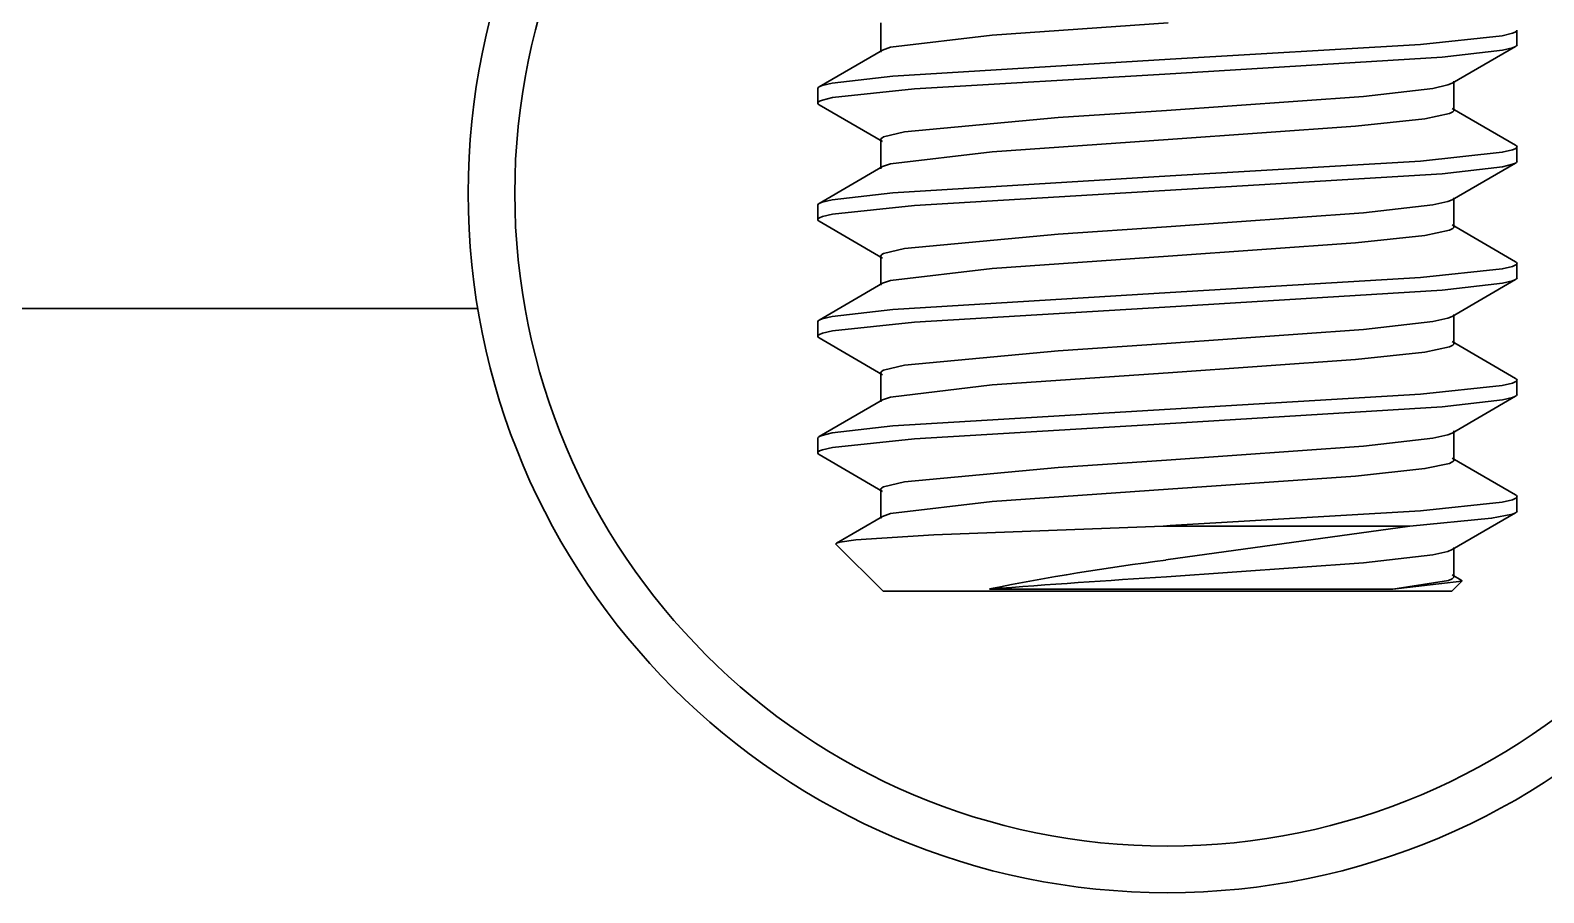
# Model space of a CAD drawing. Header units: millimetres. Extents: x -210 to 210, y -148 to 148.
# Drawn here: x -45.62 to -39.13, y -51.97 to -48.27 of the extents above; entities that cross this region are included whole.
import ezdxf

# ---------------------------------------------------------------- set-up
doc = ezdxf.new("R2010")
doc.units = ezdxf.units.MM
doc.layers.get('0').update_dxf_attribs({"lineweight": 18})

msp = doc.modelspace()

# ---------------------------------------------------------------- linework, layer by layer
at = {"color": 7, "lineweight": 30, "ltscale": 0.001566}
for p, q in [((-41.9709, -48.2998), (-41.9709, -48.2372)), ((-41.9709, -48.2998), (-41.9709, -48.3624)), ((-39.5121, -48.5498), (-39.5121, -48.4872)), ((-39.5121, -48.5498), (-39.5121, -48.6124)), ((-41.9709, -48.7998), (-41.9709, -48.7372)), ((-41.9709, -48.7998), (-41.9709, -48.8624)), ((-39.5121, -49.0498), (-39.5121, -48.9872)), ((-39.5121, -49.0498), (-39.5121, -49.1124)), ((-41.9709, -49.2998), (-41.9709, -49.2372)), ((-41.9709, -49.2998), (-41.9709, -49.3624)), ((-39.5121, -49.5498), (-39.5121, -49.4872)), ((-39.5121, -49.5498), (-39.5121, -49.6124)), ((-41.9709, -49.7998), (-41.9709, -49.7372)), ((-41.9709, -49.7998), (-41.9709, -49.8624)), ((-39.5121, -50.0498), (-39.5121, -49.9872)), ((-39.5121, -50.0498), (-39.5121, -50.1124)), ((-41.9709, -50.2998), (-41.9709, -50.2372)), ((-41.9709, -50.2998), (-41.9709, -50.3624)), ((-39.5121, -50.5498), (-39.5121, -50.4872)), ((-39.5121, -50.5498), (-39.5121, -50.6124))]:
    msp.add_line(p, q, dxfattribs=at)
at = {"color": 7, "lineweight": 30, "ltscale": 0.001549}
for p, q in [((-39.2415, -48.2688), (-39.2415, -48.3308)), ((-42.2415, -48.5188), (-42.2415, -48.5808)), ((-39.2415, -48.7688), (-39.2415, -48.8308)), ((-42.2415, -49.0188), (-42.2415, -49.0808)), ((-39.2415, -49.2688), (-39.2415, -49.3308)), ((-42.2415, -49.5188), (-42.2415, -49.5808)), ((-39.2415, -49.7688), (-39.2415, -49.8308)), ((-42.2415, -50.0188), (-42.2415, -50.0808)), ((-39.2415, -50.2688), (-39.2415, -50.3308))]:
    msp.add_line(p, q, dxfattribs=at)
at = {"color": 7, "lineweight": 30, "ltscale": 0.007863}
for p, q in [((-41.9632, -48.3536), (-42.2352, -48.5115)), ((-39.5197, -48.4961), (-39.2478, -48.3381)), ((-41.9632, -48.7461), (-42.2352, -48.5881)), ((-39.5197, -48.6036), (-39.2478, -48.7615)), ((-41.9632, -48.8536), (-42.2352, -49.0115)), ((-39.5197, -48.9961), (-39.2478, -48.8381)), ((-41.9632, -49.2461), (-42.2352, -49.0881)), ((-39.5197, -49.1036), (-39.2478, -49.2615)), ((-41.9632, -49.3536), (-42.2352, -49.5115)), ((-39.5197, -49.4961), (-39.2478, -49.3381)), ((-41.9632, -49.7461), (-42.2352, -49.5881)), ((-39.5197, -49.6036), (-39.2478, -49.7615)), ((-41.9632, -49.8536), (-42.2352, -50.0115)), ((-39.5197, -49.9961), (-39.2478, -49.8381)), ((-41.9632, -50.2461), (-42.2352, -50.0881)), ((-39.5197, -50.1036), (-39.2478, -50.2615)), ((-39.5197, -50.4961), (-39.2478, -50.3381))]:
    msp.add_line(p, q, dxfattribs=at)
at = {"color": 7, "lineweight": 30, "ltscale": 0.099114}
msp.add_line((-47.665, -49.4616), (-43.7005, -49.4616), dxfattribs=at)
at = {"color": 7, "lineweight": 30, "ltscale": 0.005722}
msp.add_line((-41.9632, -50.3536), (-42.1611, -50.4686), dxfattribs=at)
at = {"color": 7, "lineweight": 30, "ltscale": 0.000748732}
msp.add_line((-40.7299, -50.3932), (-40.7598, -50.3948), dxfattribs=at)
at = {"color": 7, "lineweight": 30, "ltscale": 0.02646}
msp.add_line((-40.7598, -50.3948), (-39.7014, -50.3948), dxfattribs=at)
at = {"color": 7, "lineweight": 30, "ltscale": 0.026432}
msp.add_line((-39.7014, -50.3948), (-40.7486, -50.5402), dxfattribs=at)
at = {"color": 7, "lineweight": 30, "ltscale": 0.00712}
msp.add_line((-42.1629, -50.4734), (-41.9615, -50.6748), dxfattribs=at)
at = {"color": 7, "lineweight": 30, "ltscale": 0.007454}
msp.add_line((-39.7748, -50.6654), (-39.4785, -50.6318), dxfattribs=at)
at = {"color": 7, "lineweight": 30, "ltscale": 0.001519}
msp.add_line((-39.4785, -50.6318), (-39.5215, -50.6748), dxfattribs=at)
at = {"color": 7, "lineweight": 30, "ltscale": 0.001135}
msp.add_line((-39.5197, -50.6036), (-39.4805, -50.6264), dxfattribs=at)
at = {"color": 7, "lineweight": 30, "ltscale": 0.061}
msp.add_line((-41.9615, -50.6748), (-39.5215, -50.6748), dxfattribs=at)
at = {"color": 7, "lineweight": 30, "ltscale": 0.019052}
msp.add_line((-41.5041, -50.6654), (-40.742, -50.6654), dxfattribs=at)
at = {"color": 7, "lineweight": 30, "ltscale": 0.003625}
msp.add_line((-40.597, -50.6654), (-40.742, -50.6654), dxfattribs=at)
at = {"color": 7, "lineweight": 30, "ltscale": 0.020554}
msp.add_line((-40.597, -50.6654), (-39.7748, -50.6654), dxfattribs=at)
at = {"color": 7, "lineweight": 30}
for points in [[(-41.9632, -48.3536), (-41.9294, -48.3417), (-41.4932, -48.2898), (-40.7382, -48.2372)], [(-40.7299, -48.3932), (-39.6559, -48.3294), (-39.3046, -48.292), (-39.2613, -48.2818), (-39.2486, -48.2766), (-39.2437, -48.2732), (-39.2423, -48.2714), (-39.2415, -48.2688)], [(-40.7531, -48.4564), (-39.5627, -48.3838), (-39.3038, -48.3538), (-39.2602, -48.3434), (-39.2478, -48.3381)], [(-40.7299, -48.3932), (-41.9202, -48.4658), (-42.1791, -48.4958), (-42.2228, -48.5063), (-42.2352, -48.5115)], [(-40.7531, -48.4564), (-41.8271, -48.5202), (-42.1783, -48.5576), (-42.2216, -48.5678), (-42.2343, -48.573), (-42.2393, -48.5765), (-42.2407, -48.5782), (-42.2415, -48.5808)], [(-40.7448, -48.6124), (-39.8994, -48.5521), (-39.6026, -48.5179), (-39.5377, -48.5034), (-39.5197, -48.4961)], [(-41.9709, -48.7372), (-41.9695, -48.7335), (-41.9672, -48.731), (-41.959, -48.7261), (-41.8691, -48.7046), (-41.2097, -48.6433), (-40.7448, -48.6124)], [(-40.7382, -48.7372), (-39.9344, -48.6804), (-39.6361, -48.6485), (-39.5309, -48.6264), (-39.516, -48.6187), (-39.5127, -48.6149), (-39.5121, -48.6124)], [(-41.9632, -48.8536), (-41.9294, -48.8417), (-41.4932, -48.7898), (-40.7382, -48.7372)], [(-40.7299, -48.8932), (-39.6559, -48.8294), (-39.3046, -48.792), (-39.2613, -48.7818), (-39.2486, -48.7766), (-39.2437, -48.7732), (-39.2423, -48.7714), (-39.2415, -48.7688)], [(-40.7299, -48.8932), (-41.9202, -48.9658), (-42.1791, -48.9958), (-42.2228, -49.0063), (-42.2352, -49.0115)], [(-40.7531, -48.9564), (-39.5627, -48.8838), (-39.3038, -48.8538), (-39.2602, -48.8434), (-39.2478, -48.8381)], [(-40.7531, -48.9564), (-41.8271, -49.0202), (-42.1783, -49.0576), (-42.2216, -49.0678), (-42.2343, -49.073), (-42.2393, -49.0765), (-42.2407, -49.0782), (-42.2415, -49.0808)], [(-40.7448, -49.1124), (-39.8994, -49.0521), (-39.6026, -49.0179), (-39.5377, -49.0034), (-39.5197, -48.9961)], [(-41.9709, -49.2372), (-41.9695, -49.2335), (-41.9672, -49.231), (-41.959, -49.2261), (-41.8691, -49.2046), (-41.2097, -49.1433), (-40.7448, -49.1124)], [(-40.7382, -49.2372), (-39.9344, -49.1804), (-39.6361, -49.1485), (-39.5309, -49.1264), (-39.516, -49.1187), (-39.5127, -49.1149), (-39.5121, -49.1124)], [(-41.9632, -49.3536), (-41.9294, -49.3417), (-41.4932, -49.2898), (-40.7382, -49.2372)], [(-40.7299, -49.3932), (-39.6559, -49.3294), (-39.3046, -49.292), (-39.2613, -49.2818), (-39.2486, -49.2766), (-39.2437, -49.2732), (-39.2423, -49.2714), (-39.2415, -49.2688)], [(-40.7531, -49.4564), (-39.5627, -49.3838), (-39.3038, -49.3538), (-39.2602, -49.3434), (-39.2478, -49.3381)], [(-40.7299, -49.3932), (-41.9202, -49.4658), (-42.1791, -49.4958), (-42.2228, -49.5063), (-42.2352, -49.5115)], [(-40.7531, -49.4564), (-41.8271, -49.5202), (-42.1783, -49.5576), (-42.2216, -49.5678), (-42.2343, -49.573), (-42.2393, -49.5765), (-42.2407, -49.5782), (-42.2415, -49.5808)], [(-40.7448, -49.6124), (-39.8994, -49.5521), (-39.6026, -49.5179), (-39.5377, -49.5034), (-39.5197, -49.4961)], [(-41.9709, -49.7372), (-41.9695, -49.7335), (-41.9672, -49.731), (-41.959, -49.7261), (-41.8691, -49.7046), (-41.2097, -49.6433), (-40.7448, -49.6124)], [(-40.7382, -49.7372), (-39.9344, -49.6804), (-39.6361, -49.6485), (-39.5309, -49.6264), (-39.516, -49.6187), (-39.5127, -49.6149), (-39.5121, -49.6124)], [(-41.9632, -49.8536), (-41.9294, -49.8417), (-41.4932, -49.7898), (-40.7382, -49.7372)], [(-40.7299, -49.8932), (-39.6559, -49.8294), (-39.3046, -49.792), (-39.2613, -49.7818), (-39.2486, -49.7766), (-39.2437, -49.7732), (-39.2423, -49.7714), (-39.2415, -49.7688)], [(-40.7531, -49.9564), (-39.5627, -49.8838), (-39.3038, -49.8538), (-39.2602, -49.8434), (-39.2478, -49.8381)], [(-40.7299, -49.8932), (-41.9202, -49.9658), (-42.1791, -49.9958), (-42.2228, -50.0063), (-42.2352, -50.0115)], [(-40.7531, -49.9564), (-41.8271, -50.0202), (-42.1783, -50.0576), (-42.2216, -50.0678), (-42.2343, -50.073), (-42.2393, -50.0765), (-42.2407, -50.0782), (-42.2415, -50.0808)], [(-40.7448, -50.1124), (-39.8994, -50.0521), (-39.6026, -50.0179), (-39.5377, -50.0034), (-39.5197, -49.9961)], [(-41.9709, -50.2372), (-41.9695, -50.2335), (-41.9672, -50.231), (-41.959, -50.2261), (-41.8691, -50.2046), (-41.2097, -50.1433), (-40.7448, -50.1124)], [(-40.7382, -50.2372), (-39.9344, -50.1804), (-39.6361, -50.1485), (-39.5309, -50.1264), (-39.516, -50.1187), (-39.5127, -50.1149), (-39.5121, -50.1124)], [(-41.9632, -50.3536), (-41.9294, -50.3417), (-41.4932, -50.2898), (-40.7382, -50.2372)], [(-40.7299, -50.3932), (-39.6559, -50.3294), (-39.3046, -50.292), (-39.2613, -50.2818), (-39.2486, -50.2766), (-39.2437, -50.2732), (-39.2423, -50.2714), (-39.2415, -50.2688)], [(-39.7014, -50.3948), (-39.3501, -50.3612), (-39.2601, -50.3433), (-39.2478, -50.3381)], [(-40.7598, -50.3948), (-41.7438, -50.4323), (-42.0777, -50.4541), (-42.1463, -50.4637), (-42.1611, -50.4686)], [(-40.7448, -50.6124), (-39.8994, -50.5521), (-39.6026, -50.5179), (-39.5377, -50.5034), (-39.5197, -50.4961)], [(-39.7748, -50.6654), (-39.5356, -50.628), (-39.5194, -50.6211), (-39.5147, -50.6176), (-39.5124, -50.6142), (-39.5121, -50.6124)]]:
    msp.add_lwpolyline(points, dxfattribs=at)
for radius in [3, 2.8]:
    msp.add_circle((-40.7415, -48.9673), radius, dxfattribs=at)
for centre, radius, start, end in [((-39.2512, -48.3284), 0.0102, 289.84744, 346.30543), ((-42.2317, -48.5212), 0.0102, 109.84743, 166.30544), ((-42.2317, -48.5784), 0.0102, 193.69456, 250.15256), ((-39.2512, -48.7712), 0.0102, 13.69457, 70.15257), ((-39.2512, -48.8284), 0.0102, 289.84743, 346.30543), ((-42.2317, -49.0212), 0.0102, 109.84743, 166.30544), ((-42.2317, -49.0784), 0.0102, 193.69456, 250.15257), ((-39.2512, -49.2712), 0.0102, 13.69457, 70.15257), ((-39.2512, -49.3284), 0.0102, 289.84744, 346.30543), ((-42.2317, -49.5212), 0.0102, 109.84743, 166.30543), ((-42.2317, -49.5784), 0.0102, 193.69456, 250.15257), ((-39.2512, -49.7712), 0.0102, 13.69457, 70.15256), ((-39.2512, -49.8284), 0.0102, 289.84744, 346.30543), ((-42.2317, -50.0212), 0.0102, 109.84743, 166.30544), ((-42.2317, -50.0784), 0.0102, 193.69456, 250.15257), ((-39.2512, -50.2712), 0.0102, 13.69457, 70.15257), ((-39.2512, -50.3284), 0.0102, 289.85605, 346.31306), ((-42.1607, -50.4716), 0.00289, 96.93765, 221.15609), ((-39.4545, -60.815), 10.3551, 97.17849, 101.41637), ((-38.0119, -95.5326), 45.003, 93.48154, 94.45056), ((-39.4809, -50.6298), 0.00324, 318.73793, 82.95199)]:
    msp.add_arc(centre, radius, start, end, dxfattribs=at)

doc.saveas('drawing.dxf')
